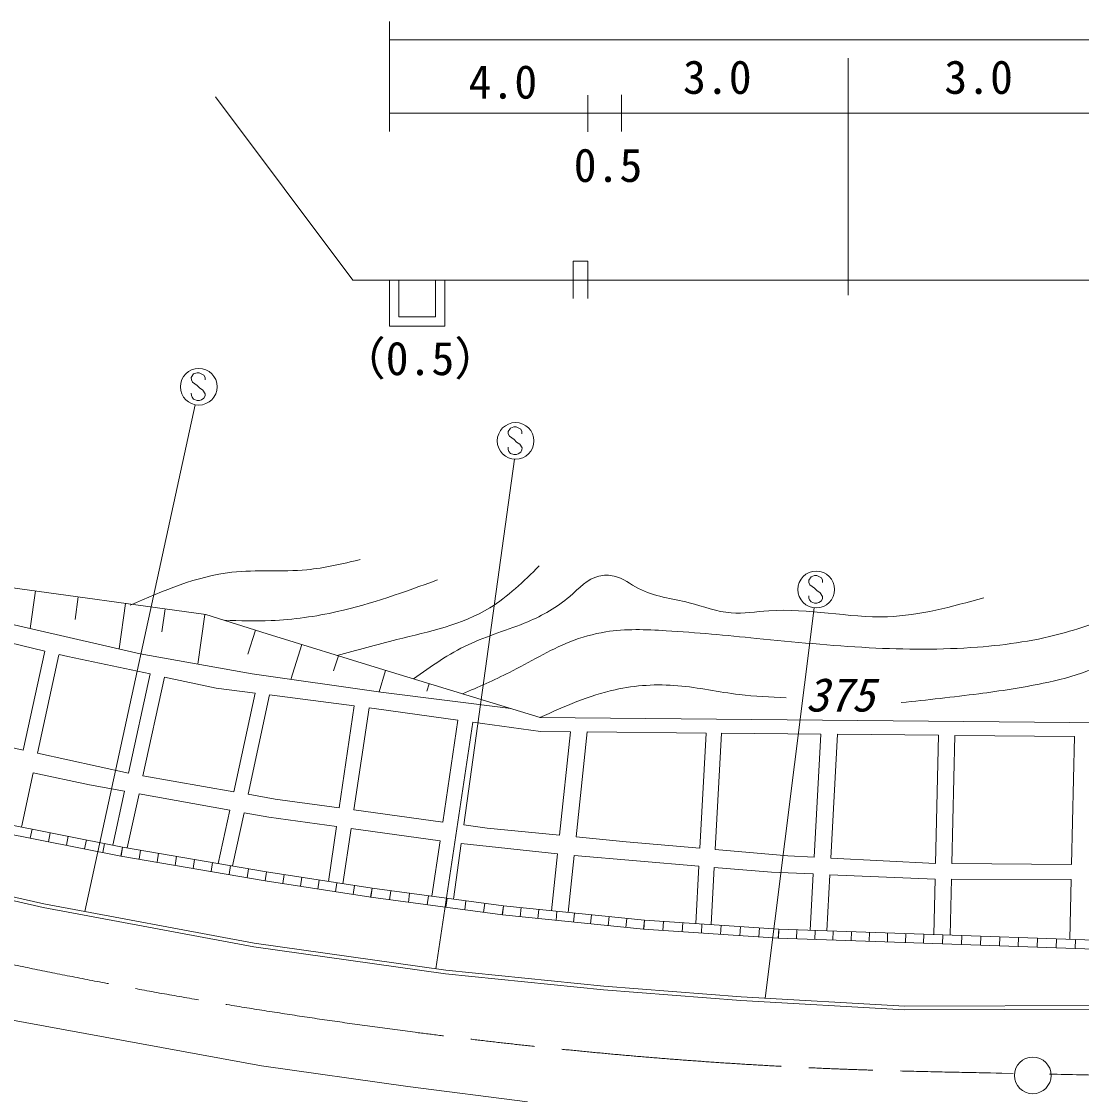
# Model space of a CAD drawing. Units: millimetres, scale not verified. Extents: x 40000 to 680000, y 20000 to 380000.
# Drawn here: x 196884 to 254696, y 253078 to 311606 of the extents above; entities that cross this region are included whole.
import ezdxf
from ezdxf.enums import TextEntityAlignment as Align

# ---------------------------------------------------------------- set-up
doc = ezdxf.new("R2010")
doc.units = ezdxf.units.MM
doc.header["$LTSCALE"] = 1000
doc.linetypes.add('CHAIN', pattern=[18.5, 12, -1.5, 3.5, -1.5])
for name, color, linetype, lineweight in [('M-BGD', 7, 'Continuous', 13), ('M-BMK', 2, 'CHAIN', 13), ('M-BMK-SRVR', 3, 'Continuous', 13), ('M-STR-HTXT', 7, 'Continuous', 13), ('M-STR-STRC', 7, 'Continuous', 13)]:
    doc.layers.add(name, color=color, linetype=linetype, lineweight=lineweight)
doc.styles.add('ＭＳ ゴシック', font='')
doc.styles.get('ＭＳ ゴシック').set_extended_font_data('MS Gothic')

msp = doc.modelspace()

# ---------------------------------------------------------------- linework, layer by layer
at = {"layer": 'M-BGD'}
for p, q in [((206931, 279260), (192921, 281202)), ((197365, 278493), (197650, 280546)), ((191734, 279782), (203353, 277123)), ((199809, 278989), (199980, 280223)), ((202213, 277384), (202557, 279866)), ((204541, 278311), (204715, 279567)), ((206503, 276553), (206880, 279267)), ((210289, 278211), (206931, 279260)), ((194141, 278229), (198159, 277267)), ((209230, 277102), (209640, 278413)), ((216404, 276315), (210289, 278211)), ((211574, 275717), (212167, 277628)), ((196984, 271866), (198159, 277267)), ((197761, 271694), (198930, 277069)), ((198933, 277082), (199414, 276967)), ((199414, 276967), (203902, 276015)), ((203353, 277123), (209466, 276016)), ((213910, 276183), (214166, 277009)), ((225173, 273640), (216404, 276315)), ((202724, 270598), (203902, 276015)), ((203510, 270465), (204681, 275849)), ((204681, 275849), (207502, 275251)), ((209466, 276016), (216486, 275019)), ((216386, 275034), (216745, 276211)), ((207502, 275251), (209628, 274975)), ((218996, 275073), (219122, 275486)), ((208457, 269593), (209628, 274975)), ((209242, 269455), (210420, 274872)), ((210420, 274872), (215026, 274274)), ((216486, 275019), (223568, 274130)), ((214214, 268715), (215026, 274274)), ((215018, 268605), (215849, 274167)), ((215849, 274167), (216248, 274116)), ((216248, 274116), (220674, 273504)), ((219487, 259942), (221496, 273391)), ((219862, 267941), (220674, 273504)), ((221496, 273391), (225199, 272880)), ((259455, 273327), (225162, 273644)), ((192630, 272828), (196984, 271866)), ((226821, 272864), (225199, 272880)), ((226821, 272864), (226229, 267218)), ((227731, 272856), (227132, 267129)), ((234222, 272795), (227731, 272856)), ((234222, 272795), (233885, 266510)), ((235062, 272787), (234721, 266437)), ((240477, 272736), (235062, 272787)), ((240477, 272736), (240116, 266020)), ((241385, 272727), (241022, 265974)), ((246893, 272675), (241385, 272727)), ((246893, 272675), (246727, 265680)), ((247782, 272667), (247616, 265675)), ((254312, 272605), (247782, 272667)), ((254312, 272605), (254146, 265619)), ((197761, 271694), (202724, 270598)), ((196886, 267668), (197530, 270629)), ((200599, 269961), (197530, 270629)), ((203510, 270465), (208457, 269593)), ((202511, 269618), (200599, 269961)), ((201872, 266681), (202511, 269618)), ((202655, 266532), (203295, 269477)), ((208239, 268588), (203295, 269477)), ((209242, 269455), (210723, 269194)), ((210723, 269194), (214214, 268715)), ((194501, 268140), (202398, 266577)), ((207607, 265683), (208239, 268588)), ((208392, 265548), (209023, 268447)), ((210377, 268204), (209023, 268447)), ((214065, 267693), (210377, 268204)), ((215018, 268605), (219862, 267941)), ((194399, 267651), (202307, 266085)), ((197462, 267554), (197365, 267063)), ((213628, 264700), (214065, 267693)), ((214416, 264577), (214865, 267582)), ((219711, 266910), (214865, 267582)), ((221007, 267785), (222284, 267610)), ((222284, 267610), (226229, 267218)), ((198449, 267358), (198352, 266868)), ((199437, 267163), (199339, 266672)), ((200424, 266968), (200326, 266477)), ((219270, 263892), (219711, 266910)), ((227132, 267129), (229858, 266858)), ((201411, 266772), (201313, 266282)), ((202398, 266577), (202301, 266086)), ((202398, 266577), (202313, 266084)), ((202398, 266577), (210255, 265228)), ((203380, 266408), (203295, 265915)), ((220866, 266772), (220445, 263736)), ((226124, 266213), (220866, 266772)), ((229858, 266858), (233885, 266510)), ((234721, 266437), (238679, 266094)), ((202307, 266085), (210174, 264735)), ((204362, 266239), (204277, 265747)), ((205344, 266071), (205260, 265578)), ((206326, 265902), (206242, 265409)), ((207308, 265734), (207224, 265241)), ((226124, 266213), (225799, 263104)), ((227025, 266107), (226701, 263012)), ((227025, 266107), (233832, 265537)), ((238679, 266094), (240116, 266020)), ((241022, 265974), (246727, 265680)), ((190085, 265317), (198112, 263473)), ((208291, 265565), (208206, 265072)), ((209273, 265397), (209188, 264904)), ((210255, 265228), (210170, 264735)), ((210255, 265228), (210178, 264734)), ((210255, 265228), (216001, 264329)), ((233832, 265537), (233664, 262402)), ((234669, 265467), (234502, 262346)), ((234669, 265467), (237795, 265205)), ((237795, 265205), (240067, 265108)), ((247616, 265675), (254146, 265619)), ((190037, 265123), (198071, 263277)), ((210174, 264735), (215930, 263834)), ((211213, 265078), (211135, 264584)), ((212170, 264928), (212093, 264434)), ((213128, 264778), (213051, 264284)), ((214086, 264629), (214009, 264135)), ((240067, 265108), (239902, 262041)), ((240974, 265069), (240809, 262010)), ((240974, 265069), (246707, 264822)), ((246707, 264822), (246635, 261808)), ((247596, 264818), (247523, 261777)), ((247596, 264818), (254127, 264798)), ((254127, 264798), (254049, 261549)), ((215044, 264479), (214966, 263985)), ((216001, 264329), (215924, 263835)), ((216001, 264329), (215935, 263833)), ((216001, 264329), (223174, 263371)), ((217026, 264192), (216960, 263696)), ((218051, 264055), (217985, 263560)), ((198112, 263473), (209583, 261329)), ((215930, 263834), (223116, 262875)), ((219076, 263918), (219009, 263423)), ((220100, 263782), (220034, 263286)), ((221125, 263645), (221059, 263149)), ((222150, 263508), (222084, 263012)), ((198071, 263277), (209550, 261131)), ((223174, 263371), (223108, 262876)), ((223116, 262875), (230814, 262091)), ((223174, 263371), (223124, 262874)), ((223174, 263371), (230856, 262589)), ((224135, 263273), (224084, 262776)), ((225095, 263176), (225044, 262678)), ((226088, 263075), (226037, 262577)), ((227048, 262977), (226997, 262479)), ((227975, 262883), (227925, 262385)), ((228935, 262785), (228885, 262287)), ((229896, 262687), (229845, 262190)), ((230856, 262589), (230805, 262092)), ((230856, 262589), (230823, 262090)), ((230856, 262589), (238185, 262101)), ((231903, 262520), (231870, 262021)), ((232950, 262450), (232917, 261951)), ((233997, 262380), (233964, 261881)), ((235044, 262310), (235011, 261811)), ((236091, 262240), (236058, 261741)), ((230814, 262091), (238160, 261601)), ((237138, 262170), (237105, 261672)), ((238185, 262101), (238152, 261602)), ((238185, 262101), (238168, 261601)), ((238185, 262101), (246101, 261827)), ((239175, 262066), (239158, 261567)), ((240164, 262032), (240147, 261533)), ((241154, 261998), (241137, 261498)), ((242143, 261964), (242126, 261464)), ((243133, 261930), (243115, 261430)), ((244122, 261895), (244105, 261396)), ((245112, 261861), (245094, 261362)), ((246101, 261827), (246084, 261327)), ((246101, 261827), (246084, 261327)), ((246101, 261827), (255393, 261502)), ((247134, 261791), (247116, 261291)), ((248166, 261755), (248149, 261255)), ((249199, 261719), (249181, 261219)), ((250231, 261683), (250213, 261183)), ((251263, 261647), (251246, 261147)), ((209550, 261131), (220008, 259667)), ((209583, 261329), (220032, 259865)), ((238160, 261601), (246084, 261327)), ((246084, 261327), (255388, 261002)), ((252296, 261610), (252278, 261111)), ((253328, 261574), (253311, 261075)), ((254360, 261538), (254343, 261039)), ((220008, 259667), (228626, 258781)), ((220032, 259865), (228644, 258980)), ((228626, 258781), (236121, 258202)), ((228644, 258980), (236134, 258402)), ((236121, 258202), (245045, 257691)), ((236134, 258402), (245051, 257891)), ((245045, 257691), (261600, 257759)), ((245051, 257891), (261596, 257959)), ((195990, 257206), (209976, 254650)), ((209976, 254650), (217948, 253508)), ((217948, 253508), (224487, 252676))]:
    msp.add_line(p, q, dxfattribs=at)
for points, knots in [([(202811, 279762), (204626, 280557), (206441, 281351), (208354, 281564), (209696, 281713), (211086, 281575), (212442, 281702), (213424, 281794), (214388, 282026), (215352, 282257)], [0, 0, 0, 0, 1, 1, 1, 2, 2, 2, 3, 3, 3, 3]), ([(225121, 281910), (224266, 281070), (223411, 280230), (222419, 279624), (220921, 278708), (219110, 278325), (217361, 277892), (216256, 277618), (215176, 277324), (214095, 277031)], [0, 0, 0, 0, 1, 1, 1, 2, 2, 2, 3, 3, 3, 3]), ([(219578, 281148), (217776, 280491), (215973, 279835), (214105, 279416), (212922, 279151), (211713, 278981), (210502, 278931), (209649, 278896), (208796, 278920), (207942, 278944)], [0, 0, 0, 0, 1, 1, 1, 2, 2, 2, 3, 3, 3, 3]), ([(249372, 280178), (247623, 279688), (245875, 279198), (244106, 279139), (241972, 279067), (239809, 279621), (237637, 279463), (236947, 279413), (236257, 279291), (235584, 279347), (234814, 279410), (234068, 279705), (233297, 279901), (232357, 280140), (231381, 280232), (230536, 280679), (230097, 280911), (229693, 281238), (229209, 281356), (228939, 281422), (228644, 281422), (228378, 281356), (227756, 281201), (227290, 280682), (226784, 280247), (226088, 279649), (225315, 279210), (224498, 278862), (223432, 278407), (222289, 278106), (221241, 277614), (220186, 277120), (219227, 276433), (218269, 275746)], [0, 0, 0, 0, 1, 1, 1, 2, 2, 2, 3, 3, 3, 4, 4, 4, 5, 5, 5, 6, 6, 6, 7, 7, 7, 8, 8, 8, 9, 9, 9, 10, 10, 10, 11, 11, 11, 11]), ([(220936, 274933), (221798, 275305), (222661, 275678), (223498, 276105), (224595, 276663), (225648, 277315), (226793, 277768), (227422, 278016), (228078, 278205), (228744, 278312), (229828, 278486), (230937, 278443), (232039, 278376), (233692, 278275), (235327, 278119), (236965, 277960), (239008, 277761), (241055, 277556), (243107, 277448), (245078, 277344), (247053, 277330), (249025, 277480), (250646, 277604), (252266, 277838), (253823, 278280), (255009, 278616), (256160, 279072), (257310, 279527)], [0, 0, 0, 0, 1, 1, 1, 2, 2, 2, 3, 3, 3, 4, 4, 4, 5, 5, 5, 6, 6, 6, 7, 7, 7, 8, 8, 8, 9, 9, 9, 9]), ([(257543, 277446), (256707, 276978), (255872, 276510), (254984, 276169), (254219, 275876), (253416, 275677), (252609, 275510), (251442, 275268), (250268, 275091), (249091, 274938), (247686, 274755), (246277, 274604), (244868, 274454)], [0, 0, 0, 0, 1, 1, 1, 2, 2, 2, 3, 3, 3, 4, 4, 4, 4]), ([(225162, 273644), (226499, 274244), (227836, 274844), (229254, 275158), (230372, 275405), (231540, 275474), (232685, 275378), (233810, 275283), (234912, 275030), (236028, 274894), (236873, 274791), (237726, 274754), (238579, 274718)], [0, 0, 0, 0, 1, 1, 1, 2, 2, 2, 3, 3, 3, 4, 4, 4, 4])]:
    msp.add_open_spline(points, degree=3, knots=knots, dxfattribs=at)
at = {"layer": 'M-BMK'}
for points in [[(154570, 272560), (158002, 271310), (161435, 270060), (164891, 268874), (171064, 266755), (177310, 264842), (183623, 263179), (195027, 260176), (206649, 257992), (218351, 256475), (225891, 255497), (233464, 254797), (241054, 254488), (244355, 254354), (247659, 254294), (250963, 254234)], [(252948, 254194), (257429, 254085), (261910, 253977), (266381, 254149), (270294, 254300), (274200, 254666), (278104, 255047), (286477, 255864), (294842, 256751), (303132, 258127), (313737, 259887), (324219, 262448), (334539, 265486), (339503, 266947), (344429, 268518), (349356, 270090)]]:
    msp.add_open_spline(points, degree=3, knots=[0, 0, 0, 0, 1, 1, 1, 2, 2, 2, 3, 3, 3, 4, 4, 4, 5, 5, 5, 5], dxfattribs=at)
at = {"layer": 'M-BMK-SRVR'}
msp.add_circle((252037, 254122), 1000, dxfattribs=at)
at = {"layer": 'M-STR-HTXT'}
for p, q in [((216964, 305606), (216964, 311606)), ((216964, 310606), (264464, 310606)), ((241964, 296680), (241964, 309606)), ((214964, 297493), (207464, 307493)), ((227774, 307577), (227774, 305577)), ((229613, 307606), (229613, 305606)), ((216964, 306606), (264464, 306606)), ((226964, 298534), (226964, 296493)), ((226964, 298534), (227772, 298534)), ((227772, 298534), (227772, 296488)), ((216964, 297493), (214964, 297493)), ((216952, 297493), (216952, 294993)), ((216964, 297493), (219464, 297493)), ((217464, 297493), (217464, 295493)), ((219464, 295493), (219464, 297493)), ((219464, 297493), (266964, 297493)), ((219964, 297493), (219964, 294993)), ((219964, 294993), (216952, 294993)), ((217464, 295493), (219464, 295493))]:
    msp.add_line(p, q, dxfattribs=at)
at = {"layer": 'M-STR-STRC'}
for p, q in [((206270, 292378), (206146, 292194)), ((206146, 292194), (206149, 292062)), ((206149, 292062), (206212, 291933)), ((206462, 292444), (206270, 292378)), ((206583, 292442), (206462, 292444)), ((206834, 292323), (206583, 292442)), ((206897, 292191), (206834, 292323)), ((206897, 292062), (206897, 292191)), ((206212, 291933), (206467, 291752)), ((206467, 291752), (206596, 291620)), ((206596, 291620), (206776, 291504)), ((206776, 291504), (206902, 291304)), ((206149, 291214), (206146, 291336)), ((206188, 291112), (206149, 291214)), ((206273, 291001), (206188, 291112)), ((206460, 290941), (206273, 291001)), ((206594, 290941), (206460, 290941)), ((206694, 290970), (206594, 290941)), ((206836, 291062), (206694, 290970)), ((206897, 291193), (206836, 291062)), ((206902, 291304), (206897, 291193)), ((206362, 290700), (200342, 263056)), ((223550, 289426), (223426, 289242)), ((223426, 289242), (223429, 289110)), ((223742, 289492), (223550, 289426)), ((223863, 289489), (223742, 289492)), ((224113, 289371), (223863, 289489)), ((224177, 289239), (224113, 289371)), ((224177, 289110), (224177, 289239)), ((223429, 289110), (223492, 288981)), ((223492, 288981), (223747, 288799)), ((223747, 288799), (223876, 288668)), ((223876, 288668), (224056, 288552)), ((224056, 288552), (224182, 288352)), ((223429, 288262), (223426, 288383)), ((223468, 288159), (223429, 288262)), ((223553, 288049), (223468, 288159)), ((223740, 287988), (223553, 288049)), ((223874, 287988), (223740, 287988)), ((223974, 288017), (223874, 287988)), ((224116, 288109), (223974, 288017)), ((224177, 288241), (224116, 288109)), ((224182, 288352), (224177, 288241)), ((223772, 287731), (221007, 267785)), ((239942, 281320), (239818, 281136)), ((239818, 281136), (239821, 281004)), ((239821, 281004), (239884, 280875)), ((240134, 281386), (239942, 281320)), ((240256, 281383), (240134, 281386)), ((240506, 281265), (240256, 281383)), ((240569, 281133), (240506, 281265)), ((240569, 281004), (240569, 281133)), ((239884, 280875), (240140, 280693)), ((240140, 280693), (240269, 280562)), ((240269, 280562), (240448, 280446)), ((240448, 280446), (240574, 280246)), ((239821, 280156), (239818, 280277)), ((239861, 280054), (239821, 280156)), ((239945, 279943), (239861, 280054)), ((240132, 279882), (239945, 279943)), ((240266, 279882), (240132, 279882)), ((240366, 279911), (240266, 279882)), ((240508, 280003), (240366, 279911)), ((240569, 280135), (240508, 280003)), ((240574, 280246), (240569, 280135)), ((240114, 279629), (237438, 258327))]:
    msp.add_line(p, q, dxfattribs=at)
for centre in [(206554, 291681), (223833, 288729), (240226, 280623)]:
    msp.add_circle(centre, 1000, dxfattribs=at)

# ---------------------------------------------------------------- texts
at = {"layer": 'M-BGD', "style": 'ＭＳ ゴシック', "oblique": 15}
msp.add_text('375', height=1833, dxfattribs=at).set_placement((239656, 275798), align=Align.TOP_LEFT)
at = {"layer": 'M-STR-HTXT', "style": 'ＭＳ ゴシック'}
for s, p in [('4.0', (221269, 306847)), ('3.0', (232964, 307106)), ('3.0', (247214, 307106)), ('0.5', (227002, 302302)), ('（0.5）', (214248, 291765))]:
    msp.add_text(s, height=1833, dxfattribs=at).set_placement(p, align=Align.BOTTOM_LEFT)

doc.saveas('drawing.dxf')
